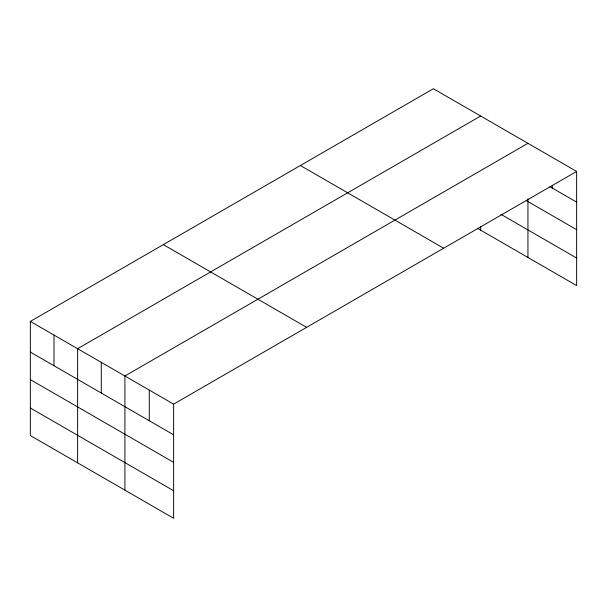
<?xml version="1.0" encoding="UTF-8"?>
<svg xmlns="http://www.w3.org/2000/svg" width="607" height="607" viewBox="0 0 607 607"><rect width="100%" height="100%" fill="white"/><g stroke="black" fill="none" stroke-linecap="round" stroke-linejoin="round"><path stroke-width="0.91" d="M576.65 171.447L433.375 88.728L30.35 321.414L30.35 435.553L173.625 518.272L173.625 404.133L576.65 171.447L576.65 285.586L477.398 228.285M527.938 198.793L527.938 257.467M480.653 116.028L77.628 348.706L77.628 462.853M527.938 143.32L124.913 376.006L124.913 490.145M549.859 186.66L576.65 202.123M526.307 200.606L576.65 229.666M501.033 214.392L576.65 258.043M300.374 165.514L443.649 248.233M163.351 244.629L306.626 327.348M30.35 321.414L173.625 404.133M30.35 352.09L173.625 434.809M30.35 379.633L173.625 462.352M30.35 408.01L173.625 490.729M552.294 185.272L552.294 188.064M480.653 226.494L480.653 230.167M149.269 390.066L149.269 420.75M101.27 362.356L101.27 393.04M53.993 335.056L53.993 365.74"/></g></svg>
